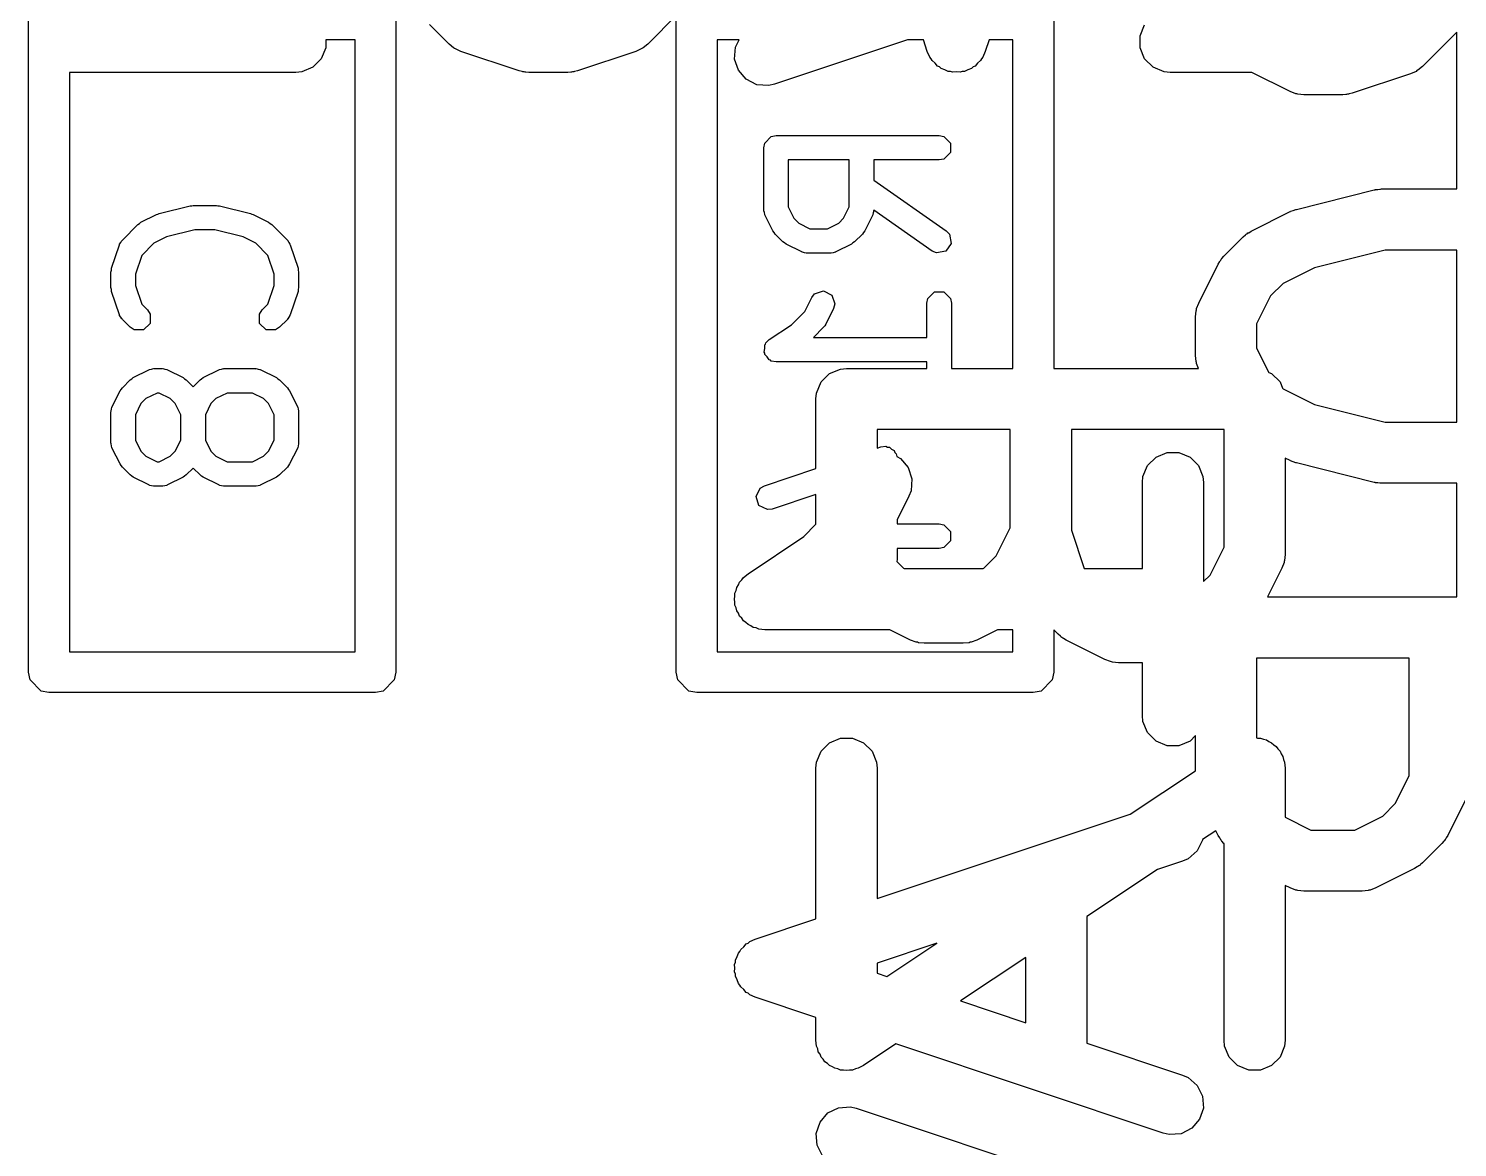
# Model space of a CAD drawing. Header units: inches. Extents: x 4.98 to 6.65, y -4.98 to -3.32.
# Drawn here: x 5.4705 to 5.6083, y -4.4597 to -4.3518 of the extents above; entities that cross this region are included whole.
import ezdxf

# ---------------------------------------------------------------- set-up
doc = ezdxf.new("R2010")
doc.units = ezdxf.units.IN
doc.header["$MEASUREMENT"] = 0
doc.layers.add('BLACK', color=250, linetype='CONTINUOUS')

msp = doc.modelspace()

# ---------------------------------------------------------------- linework, layer by layer
at = {"layer": 'BLACK', "linetype": 'CONTINUOUS'}
for p, q in [((5.47047, -4.41388), (5.47047, -4.35089)), ((5.50591, -4.35089), (5.50591, -4.41388)), ((5.53307, -4.3504), (5.53021, -4.35326)), ((5.53297, -4.41388), (5.53297, -4.35089)), ((5.56939, -4.35089), (5.56939, -4.38456)), ((5.51104, -4.35326), (5.50916, -4.35138)), ((5.57772, -4.35247), (5.57816, -4.3514)), ((5.57772, -4.35362), (5.57772, -4.35247)), ((5.60827, -4.35212), (5.60498, -4.35541)), ((5.60827, -4.36724), (5.60827, -4.35212)), ((5.49915, -4.35362), (5.49871, -4.35468)), ((5.49915, -4.35285), (5.49915, -4.35362)), ((5.50197, -4.35285), (5.49915, -4.35285)), ((5.50197, -4.41191), (5.50197, -4.35285)), ((5.51148, -4.35362), (5.51104, -4.35326)), ((5.51158, -4.35367), (5.51148, -4.35362)), ((5.51166, -4.35373), (5.51158, -4.35367)), ((5.51219, -4.35397), (5.51166, -4.35373)), ((5.52958, -4.35373), (5.52906, -4.35397)), ((5.52966, -4.35367), (5.52958, -4.35373)), ((5.52976, -4.35362), (5.52966, -4.35367)), ((5.53021, -4.35326), (5.52976, -4.35362)), ((5.53903, -4.35285), (5.53691, -4.35285)), ((5.53691, -4.35285), (5.53691, -4.41191)), ((5.5386, -4.3547), (5.53868, -4.35355)), ((5.53868, -4.35355), (5.53903, -4.35285)), ((5.55529, -4.35285), (5.54246, -4.35713)), ((5.55682, -4.35285), (5.55529, -4.35285)), ((5.55719, -4.35398), (5.55682, -4.35285)), ((5.56317, -4.35285), (5.56279, -4.35398)), ((5.56545, -4.35285), (5.56317, -4.35285)), ((5.56545, -4.38456), (5.56545, -4.35285)), ((5.57816, -4.35468), (5.57772, -4.35362)), ((5.49871, -4.35468), (5.49789, -4.3555)), ((5.51781, -4.35585), (5.51219, -4.35397)), ((5.52906, -4.35397), (5.52343, -4.35585)), ((5.53896, -4.35579), (5.5386, -4.3547)), ((5.55743, -4.35451), (5.55719, -4.35398)), ((5.55757, -4.35467), (5.55743, -4.35451)), ((5.55766, -4.35485), (5.55757, -4.35467)), ((5.55794, -4.3551), (5.55766, -4.35485)), ((5.55818, -4.35538), (5.55794, -4.3551)), ((5.56205, -4.3551), (5.5618, -4.35538)), ((5.56233, -4.35485), (5.56205, -4.3551)), ((5.56242, -4.35467), (5.56233, -4.35485)), ((5.56256, -4.35451), (5.56242, -4.35467)), ((5.56279, -4.35398), (5.56256, -4.35451)), ((5.57897, -4.3555), (5.57816, -4.35468)), ((5.49625, -4.356), (5.47441, -4.356)), ((5.47441, -4.356), (5.47441, -4.41191)), ((5.49683, -4.35594), (5.49625, -4.356)), ((5.49789, -4.3555), (5.49683, -4.35594)), ((5.5181, -4.35591), (5.51781, -4.35585)), ((5.51817, -4.35594), (5.5181, -4.35591)), ((5.51828, -4.35595), (5.51817, -4.35594)), ((5.51838, -4.35597), (5.51828, -4.35595)), ((5.51846, -4.35597), (5.51838, -4.35597)), ((5.51875, -4.356), (5.51846, -4.35597)), ((5.5225, -4.356), (5.51875, -4.356)), ((5.52279, -4.35597), (5.5225, -4.356)), ((5.52287, -4.35597), (5.52279, -4.35597)), ((5.52297, -4.35595), (5.52287, -4.35597)), ((5.52307, -4.35594), (5.52297, -4.35595)), ((5.52315, -4.35591), (5.52307, -4.35594)), ((5.52343, -4.35585), (5.52315, -4.35591)), ((5.53972, -4.35666), (5.53896, -4.35579)), ((5.54075, -4.35718), (5.53972, -4.35666)), ((5.55837, -4.35547), (5.55818, -4.35538)), ((5.55853, -4.35561), (5.55837, -4.35547)), ((5.55888, -4.35573), (5.55853, -4.35561)), ((5.55921, -4.35589), (5.55888, -4.35573)), ((5.55942, -4.35591), (5.55921, -4.35589)), ((5.55962, -4.35597), (5.55942, -4.35591)), ((5.55999, -4.35595), (5.55962, -4.35597)), ((5.56036, -4.35597), (5.55999, -4.35595)), ((5.56056, -4.35591), (5.56036, -4.35597)), ((5.56077, -4.35589), (5.56056, -4.35591)), ((5.5611, -4.35573), (5.56077, -4.35589)), ((5.56145, -4.35561), (5.5611, -4.35573)), ((5.56161, -4.35547), (5.56145, -4.35561)), ((5.5618, -4.35538), (5.56161, -4.35547)), ((5.58004, -4.35594), (5.57897, -4.3555)), ((5.58061, -4.356), (5.58004, -4.35594)), ((5.58851, -4.356), (5.58061, -4.356)), ((5.5922, -4.35784), (5.58851, -4.356)), ((5.60382, -4.35612), (5.5982, -4.358)), ((5.60435, -4.35589), (5.60382, -4.35612)), ((5.60443, -4.35582), (5.60435, -4.35589)), ((5.60453, -4.35578), (5.60443, -4.35582)), ((5.60498, -4.35541), (5.60453, -4.35578)), ((5.5419, -4.35726), (5.54075, -4.35718)), ((5.54246, -4.35713), (5.5419, -4.35726)), ((5.59274, -4.35805), (5.5922, -4.35784)), ((5.59284, -4.35805), (5.59274, -4.35805)), ((5.59294, -4.35809), (5.59284, -4.35805)), ((5.59791, -4.35806), (5.59784, -4.35809)), ((5.5982, -4.358), (5.59791, -4.35806)), ((5.59352, -4.35815), (5.59294, -4.35809)), ((5.59727, -4.35815), (5.59352, -4.35815)), ((5.59756, -4.35812), (5.59727, -4.35815)), ((5.59763, -4.35813), (5.59756, -4.35812)), ((5.59774, -4.3581), (5.59763, -4.35813)), ((5.59784, -4.35809), (5.59774, -4.3581)), ((5.5415, -4.36281), (5.54214, -4.36217)), ((5.54214, -4.36217), (5.5426, -4.36208)), ((5.5426, -4.36208), (5.55834, -4.36208)), ((5.55834, -4.36208), (5.5588, -4.36217)), ((5.5588, -4.36217), (5.55943, -4.36281)), ((5.54141, -4.36326), (5.5415, -4.36281)), ((5.54141, -4.36926), (5.54141, -4.36326)), ((5.55943, -4.36281), (5.55943, -4.36371)), ((5.54966, -4.36444), (5.54378, -4.36444)), ((5.54378, -4.36444), (5.54378, -4.36898)), ((5.54966, -4.36898), (5.54966, -4.36444)), ((5.55834, -4.36444), (5.55203, -4.36444)), ((5.55203, -4.36444), (5.55203, -4.36639)), ((5.5588, -4.36435), (5.55834, -4.36444)), ((5.55943, -4.36371), (5.5588, -4.36435)), ((5.55203, -4.36639), (5.55902, -4.37129)), ((5.5928, -4.36921), (5.6003, -4.36733)), ((5.6003, -4.36733), (5.6004, -4.36732)), ((5.6004, -4.36732), (5.60044, -4.3673)), ((5.60044, -4.3673), (5.60066, -4.36728)), ((5.60066, -4.36728), (5.60087, -4.36725)), ((5.60087, -4.36725), (5.60091, -4.36725)), ((5.60091, -4.36725), (5.60101, -4.36724)), ((5.60101, -4.36724), (5.60827, -4.36724)), ((5.48307, -4.36961), (5.48607, -4.36886)), ((5.48607, -4.36886), (5.48621, -4.36886)), ((5.48621, -4.36886), (5.48635, -4.36883)), ((5.48635, -4.36883), (5.4886, -4.36883)), ((5.4886, -4.36883), (5.48874, -4.36886)), ((5.48874, -4.36886), (5.48889, -4.36886)), ((5.48889, -4.36886), (5.49189, -4.36961)), ((5.54378, -4.36898), (5.54432, -4.37006)), ((5.54912, -4.37006), (5.54966, -4.36898)), ((5.48118, -4.37057), (5.48132, -4.37045)), ((5.48132, -4.37045), (5.48282, -4.3697)), ((5.48282, -4.3697), (5.48295, -4.36967)), ((5.48295, -4.36967), (5.48307, -4.36961)), ((5.49189, -4.36961), (5.49201, -4.36967)), ((5.49201, -4.36967), (5.49213, -4.3697)), ((5.49213, -4.3697), (5.49363, -4.37045)), ((5.49363, -4.37045), (5.49378, -4.37057)), ((5.54143, -4.36932), (5.54141, -4.36926)), ((5.54142, -4.36934), (5.54143, -4.36932)), ((5.54147, -4.36952), (5.54142, -4.36934)), ((5.5415, -4.36971), (5.54147, -4.36952)), ((5.54152, -4.36973), (5.5415, -4.36971)), ((5.54154, -4.36979), (5.54152, -4.36973)), ((5.54229, -4.37129), (5.54154, -4.36979)), ((5.54432, -4.37006), (5.54479, -4.37054)), ((5.54865, -4.37054), (5.54912, -4.37006)), ((5.5519, -4.36979), (5.55115, -4.37129)), ((5.55192, -4.36973), (5.5519, -4.36979)), ((5.55194, -4.36971), (5.55192, -4.36973)), ((5.55197, -4.36953), (5.55194, -4.36971)), ((5.55202, -4.36934), (5.55197, -4.36953)), ((5.55202, -4.36928), (5.55201, -4.36932)), ((5.55201, -4.36932), (5.55202, -4.36934)), ((5.55767, -4.37323), (5.55202, -4.36928)), ((5.58845, -4.3713), (5.5922, -4.36943)), ((5.5922, -4.36943), (5.59224, -4.36941)), ((5.59224, -4.36941), (5.59225, -4.3694)), ((5.59225, -4.3694), (5.5925, -4.36931)), ((5.5925, -4.36931), (5.59274, -4.36922)), ((5.59274, -4.36922), (5.59276, -4.36922)), ((5.59276, -4.36922), (5.5928, -4.36921)), ((5.47952, -4.37217), (5.48102, -4.37067)), ((5.48102, -4.37067), (5.48118, -4.37057)), ((5.4865, -4.37119), (5.48377, -4.37187)), ((5.48846, -4.37119), (5.4865, -4.37119)), ((5.49119, -4.37187), (5.48846, -4.37119)), ((5.49378, -4.37057), (5.49394, -4.37067)), ((5.49394, -4.37067), (5.49544, -4.37217)), ((5.54241, -4.37144), (5.54229, -4.37129)), ((5.54251, -4.37159), (5.54241, -4.37144)), ((5.54326, -4.37234), (5.54251, -4.37159)), ((5.54479, -4.37054), (5.54587, -4.37108)), ((5.54587, -4.37108), (5.54757, -4.37108)), ((5.54757, -4.37108), (5.54865, -4.37054)), ((5.55093, -4.37159), (5.55018, -4.37234)), ((5.55104, -4.37144), (5.55093, -4.37159)), ((5.55115, -4.37129), (5.55104, -4.37144)), ((5.55902, -4.37129), (5.55934, -4.37162)), ((5.55934, -4.37162), (5.5595, -4.37251)), ((5.5858, -4.37373), (5.58768, -4.37186)), ((5.58768, -4.37186), (5.5879, -4.37167)), ((5.5879, -4.37167), (5.58796, -4.37161)), ((5.58796, -4.37161), (5.58804, -4.37156)), ((5.58804, -4.37156), (5.58813, -4.37149)), ((5.58813, -4.37149), (5.5882, -4.37146)), ((5.5882, -4.37146), (5.58845, -4.3713)), ((5.47848, -4.37488), (5.47923, -4.37263)), ((5.47923, -4.37263), (5.47926, -4.37258)), ((5.47926, -4.37256), (5.47937, -4.3724)), ((5.47926, -4.37258), (5.47926, -4.37256)), ((5.47937, -4.3724), (5.47946, -4.37223)), ((5.47946, -4.37223), (5.47949, -4.37222)), ((5.47949, -4.37222), (5.47952, -4.37217)), ((5.48255, -4.37248), (5.48139, -4.37365)), ((5.48377, -4.37187), (5.48255, -4.37248)), ((5.4924, -4.37248), (5.49119, -4.37187)), ((5.49357, -4.37365), (5.4924, -4.37248)), ((5.49544, -4.37217), (5.49547, -4.37222)), ((5.49547, -4.37222), (5.49549, -4.37223)), ((5.49549, -4.37223), (5.49559, -4.3724)), ((5.49559, -4.3724), (5.49569, -4.37256)), ((5.49569, -4.37256), (5.49569, -4.37258)), ((5.49569, -4.37258), (5.49572, -4.37263)), ((5.49572, -4.37263), (5.49647, -4.37488)), ((5.54342, -4.37245), (5.54326, -4.37234)), ((5.54357, -4.37256), (5.54342, -4.37245)), ((5.54507, -4.37331), (5.54357, -4.37256)), ((5.54987, -4.37256), (5.54837, -4.37331)), ((5.55002, -4.37245), (5.54987, -4.37256)), ((5.55018, -4.37234), (5.55002, -4.37245)), ((5.55809, -4.37341), (5.55767, -4.37323)), ((5.5595, -4.37251), (5.55898, -4.37325)), ((5.60138, -4.37315), (5.59455, -4.37486)), ((5.60827, -4.37315), (5.60138, -4.37315)), ((5.60827, -4.38974), (5.60827, -4.37315)), ((5.48139, -4.37365), (5.48078, -4.37545)), ((5.49417, -4.37545), (5.49357, -4.37365)), ((5.54512, -4.37333), (5.54507, -4.37331)), ((5.54514, -4.37335), (5.54512, -4.37333)), ((5.54533, -4.37339), (5.54514, -4.37335)), ((5.54551, -4.37344), (5.54533, -4.37339)), ((5.54554, -4.37343), (5.54551, -4.37344)), ((5.5456, -4.37344), (5.54554, -4.37343)), ((5.54784, -4.37344), (5.5456, -4.37344)), ((5.5479, -4.37343), (5.54784, -4.37344)), ((5.54793, -4.37344), (5.5479, -4.37343)), ((5.54811, -4.37339), (5.54793, -4.37344)), ((5.5483, -4.37335), (5.54811, -4.37339)), ((5.54832, -4.37333), (5.5483, -4.37335)), ((5.54837, -4.37331), (5.54832, -4.37333)), ((5.55898, -4.37325), (5.55809, -4.37341)), ((5.58338, -4.37825), (5.58525, -4.3745)), ((5.58525, -4.3745), (5.58541, -4.37425)), ((5.58541, -4.37425), (5.58544, -4.37418)), ((5.58544, -4.37418), (5.5855, -4.3741)), ((5.5855, -4.3741), (5.58556, -4.37401)), ((5.58556, -4.37401), (5.58562, -4.37396)), ((5.58562, -4.37396), (5.5858, -4.37373)), ((5.47842, -4.37526), (5.47846, -4.37507)), ((5.47842, -4.37676), (5.47842, -4.37526)), ((5.47846, -4.37507), (5.47848, -4.37488)), ((5.48078, -4.37545), (5.48078, -4.37657)), ((5.49417, -4.37657), (5.49417, -4.37545)), ((5.49647, -4.37488), (5.4965, -4.37507)), ((5.4965, -4.37507), (5.49653, -4.37526)), ((5.49653, -4.37526), (5.49653, -4.37676)), ((5.59455, -4.37486), (5.59152, -4.37637)), ((5.47846, -4.37694), (5.47842, -4.37676)), ((5.47848, -4.37713), (5.47846, -4.37694)), ((5.47923, -4.37938), (5.47848, -4.37713)), ((5.48078, -4.37657), (5.48139, -4.37837)), ((5.49357, -4.37837), (5.49417, -4.37657)), ((5.49647, -4.37713), (5.49572, -4.37938)), ((5.4965, -4.37694), (5.49647, -4.37713)), ((5.49653, -4.37676), (5.4965, -4.37694)), ((5.54604, -4.37773), (5.54632, -4.37737)), ((5.54632, -4.37737), (5.54718, -4.37708)), ((5.54718, -4.37708), (5.54799, -4.37748)), ((5.55725, -4.37781), (5.55789, -4.37717)), ((5.55789, -4.37717), (5.5588, -4.37717)), ((5.5588, -4.37717), (5.55943, -4.37781)), ((5.59152, -4.37637), (5.59032, -4.37757)), ((5.48139, -4.37837), (5.48194, -4.37892)), ((5.49302, -4.37892), (5.49357, -4.37837)), ((5.54537, -4.37906), (5.54604, -4.37773)), ((5.54799, -4.37748), (5.54827, -4.37834)), ((5.54827, -4.37834), (5.54815, -4.37879)), ((5.55716, -4.37826), (5.55725, -4.37781)), ((5.55716, -4.38158), (5.55716, -4.37826)), ((5.55943, -4.37781), (5.55952, -4.37826)), ((5.55952, -4.37826), (5.55952, -4.38456)), ((5.58317, -4.37879), (5.58338, -4.37825)), ((5.59032, -4.37757), (5.58897, -4.38027)), ((5.47926, -4.37943), (5.47923, -4.37938)), ((5.47926, -4.37946), (5.47926, -4.37943)), ((5.47937, -4.37962), (5.47926, -4.37946)), ((5.47946, -4.37978), (5.47937, -4.37962)), ((5.47949, -4.37979), (5.47946, -4.37978)), ((5.47952, -4.37984), (5.47949, -4.37979)), ((5.48027, -4.38059), (5.47952, -4.37984)), ((5.48194, -4.37892), (5.48219, -4.37931)), ((5.48219, -4.37931), (5.48219, -4.38021)), ((5.49276, -4.37931), (5.49302, -4.37892)), ((5.49276, -4.38021), (5.49276, -4.37931)), ((5.49544, -4.37984), (5.49469, -4.38059)), ((5.49547, -4.37979), (5.49544, -4.37984)), ((5.49549, -4.37978), (5.49547, -4.37979)), ((5.49559, -4.37962), (5.49549, -4.37978)), ((5.49569, -4.37946), (5.49559, -4.37962)), ((5.49572, -4.37938), (5.49569, -4.37943)), ((5.49569, -4.37943), (5.49569, -4.37946)), ((5.54409, -4.38034), (5.54537, -4.37906)), ((5.54815, -4.37879), (5.5474, -4.38029)), ((5.58306, -4.37957), (5.58312, -4.37899)), ((5.58306, -4.38332), (5.58306, -4.37957)), ((5.58312, -4.37899), (5.58316, -4.3789)), ((5.58316, -4.3789), (5.58317, -4.37879)), ((5.48065, -4.38085), (5.48027, -4.38059)), ((5.48156, -4.38085), (5.48065, -4.38085)), ((5.48219, -4.38021), (5.48156, -4.38085)), ((5.4934, -4.38085), (5.49276, -4.38021)), ((5.4943, -4.38085), (5.4934, -4.38085)), ((5.49469, -4.38059), (5.4943, -4.38085)), ((5.54194, -4.38177), (5.54409, -4.38034)), ((5.54718, -4.38059), (5.5462, -4.38158)), ((5.54729, -4.38044), (5.54718, -4.38059)), ((5.5474, -4.38029), (5.54729, -4.38044)), ((5.58897, -4.38027), (5.58897, -4.38262)), ((5.54144, -4.38299), (5.5415, -4.38265)), ((5.5415, -4.3823), (5.54159, -4.38222)), ((5.5415, -4.38265), (5.5415, -4.3823)), ((5.54159, -4.38222), (5.54161, -4.3821)), ((5.54161, -4.3821), (5.54194, -4.38177)), ((5.5462, -4.38158), (5.55716, -4.38158)), ((5.58897, -4.38262), (5.59013, -4.38494)), ((5.5415, -4.38309), (5.54144, -4.38299)), ((5.5415, -4.38321), (5.5415, -4.38309)), ((5.54175, -4.38345), (5.5415, -4.38321)), ((5.54194, -4.38374), (5.54175, -4.38345)), ((5.54206, -4.38376), (5.54194, -4.38374)), ((5.54214, -4.38385), (5.54206, -4.38376)), ((5.5426, -4.38394), (5.54214, -4.38385)), ((5.55716, -4.38394), (5.5426, -4.38394)), ((5.55716, -4.38456), (5.55716, -4.38394)), ((5.58312, -4.3839), (5.58306, -4.38332)), ((5.58316, -4.38399), (5.58312, -4.3839)), ((5.58317, -4.3841), (5.58316, -4.38399)), ((5.58335, -4.38456), (5.58317, -4.3841)), ((5.48027, -4.38567), (5.48043, -4.38557)), ((5.48043, -4.38557), (5.48058, -4.38545)), ((5.48058, -4.38545), (5.48207, -4.3847)), ((5.48207, -4.3847), (5.48213, -4.38468)), ((5.48213, -4.38468), (5.48215, -4.38467)), ((5.48215, -4.38467), (5.48234, -4.38463)), ((5.48234, -4.38463), (5.48252, -4.38458)), ((5.48252, -4.38458), (5.48255, -4.38459)), ((5.48255, -4.38459), (5.4826, -4.38458)), ((5.4826, -4.38458), (5.48335, -4.38458)), ((5.48335, -4.38458), (5.48341, -4.38459)), ((5.48341, -4.38459), (5.48344, -4.38458)), ((5.48344, -4.38458), (5.48362, -4.38463)), ((5.48362, -4.38463), (5.4838, -4.38467)), ((5.4838, -4.38467), (5.48382, -4.38468)), ((5.48382, -4.38468), (5.48388, -4.3847)), ((5.48388, -4.3847), (5.48538, -4.38545)), ((5.48538, -4.38545), (5.48553, -4.38557)), ((5.48553, -4.38557), (5.48569, -4.38567)), ((5.48702, -4.38567), (5.48717, -4.38557)), ((5.48717, -4.38557), (5.48732, -4.38545)), ((5.48732, -4.38545), (5.48882, -4.3847)), ((5.48882, -4.3847), (5.48888, -4.38468)), ((5.48888, -4.38468), (5.4889, -4.38467)), ((5.4889, -4.38467), (5.48909, -4.38463)), ((5.48909, -4.38463), (5.48927, -4.38458)), ((5.48927, -4.38458), (5.48929, -4.38459)), ((5.48929, -4.38459), (5.48935, -4.38458)), ((5.48935, -4.38458), (5.49235, -4.38458)), ((5.49235, -4.38458), (5.49241, -4.38459)), ((5.49241, -4.38459), (5.49244, -4.38458)), ((5.49244, -4.38458), (5.49262, -4.38463)), ((5.49262, -4.38463), (5.4928, -4.38467)), ((5.4928, -4.38467), (5.49282, -4.38468)), ((5.49282, -4.38468), (5.49288, -4.3847)), ((5.49288, -4.3847), (5.49438, -4.38545)), ((5.49438, -4.38545), (5.49453, -4.38557)), ((5.49453, -4.38557), (5.49469, -4.38567)), ((5.54695, -4.38587), (5.54776, -4.38506)), ((5.54776, -4.38506), (5.54883, -4.38462)), ((5.54883, -4.38462), (5.5494, -4.38456)), ((5.5494, -4.38456), (5.55716, -4.38456)), ((5.55952, -4.38456), (5.56545, -4.38456)), ((5.56939, -4.38456), (5.58335, -4.38456)), ((5.59013, -4.38494), (5.59041, -4.38506)), ((5.59041, -4.38506), (5.59123, -4.38587)), ((5.47855, -4.38823), (5.4793, -4.38673)), ((5.4793, -4.38673), (5.47941, -4.38658)), ((5.47941, -4.38658), (5.47952, -4.38642)), ((5.47952, -4.38642), (5.48027, -4.38567)), ((5.48288, -4.38694), (5.4818, -4.38748)), ((5.48307, -4.38694), (5.48288, -4.38694)), ((5.48415, -4.38748), (5.48307, -4.38694)), ((5.48569, -4.38567), (5.48635, -4.38634)), ((5.48635, -4.38634), (5.48702, -4.38567)), ((5.48963, -4.38694), (5.48855, -4.38748)), ((5.49207, -4.38694), (5.48963, -4.38694)), ((5.49315, -4.38748), (5.49207, -4.38694)), ((5.49469, -4.38567), (5.49544, -4.38642)), ((5.49544, -4.38642), (5.49554, -4.38658)), ((5.49554, -4.38658), (5.49566, -4.38673)), ((5.49566, -4.38673), (5.49641, -4.38823)), ((5.54645, -4.38751), (5.54651, -4.38694)), ((5.54651, -4.38694), (5.54695, -4.38587)), ((5.59123, -4.38587), (5.59148, -4.38648)), ((5.59148, -4.38648), (5.59152, -4.38652)), ((5.59152, -4.38652), (5.59455, -4.38803)), ((5.47848, -4.38849), (5.47851, -4.3883)), ((5.47851, -4.3883), (5.47853, -4.38828)), ((5.47853, -4.38828), (5.47855, -4.38823)), ((5.48132, -4.38796), (5.48078, -4.38903)), ((5.4818, -4.38748), (5.48132, -4.38796)), ((5.48463, -4.38796), (5.48415, -4.38748)), ((5.48517, -4.38903), (5.48463, -4.38796)), ((5.48807, -4.38796), (5.48753, -4.38903)), ((5.48855, -4.38748), (5.48807, -4.38796)), ((5.49363, -4.38796), (5.49315, -4.38748)), ((5.49417, -4.38903), (5.49363, -4.38796)), ((5.49641, -4.38823), (5.49642, -4.38828)), ((5.49642, -4.38828), (5.49644, -4.3883)), ((5.49644, -4.3883), (5.49648, -4.38849)), ((5.54645, -4.39423), (5.54645, -4.38751)), ((5.59455, -4.38803), (5.60138, -4.38974)), ((5.47842, -4.38876), (5.47843, -4.3887)), ((5.47842, -4.39176), (5.47842, -4.38876)), ((5.47843, -4.38867), (5.47848, -4.38849)), ((5.47843, -4.3887), (5.47843, -4.38867)), ((5.48078, -4.38903), (5.48078, -4.39148)), ((5.48517, -4.39148), (5.48517, -4.38903)), ((5.48753, -4.38903), (5.48753, -4.39148)), ((5.49417, -4.39148), (5.49417, -4.38903)), ((5.49648, -4.38849), (5.49653, -4.38867)), ((5.49653, -4.38867), (5.49652, -4.3887)), ((5.49652, -4.3887), (5.49653, -4.38876)), ((5.49653, -4.38876), (5.49653, -4.39176)), ((5.60138, -4.38974), (5.60827, -4.38974)), ((5.5652, -4.39047), (5.55236, -4.39047)), ((5.55236, -4.39047), (5.55236, -4.39226)), ((5.5652, -4.39994), (5.5652, -4.39047)), ((5.58582, -4.39047), (5.5711, -4.39047)), ((5.5711, -4.39047), (5.5711, -4.40016)), ((5.58582, -4.40182), (5.58582, -4.39047)), ((5.47843, -4.39181), (5.47842, -4.39176)), ((5.47843, -4.39184), (5.47843, -4.39181)), ((5.47848, -4.39202), (5.47843, -4.39184)), ((5.47851, -4.39221), (5.47848, -4.39202)), ((5.47853, -4.39223), (5.47851, -4.39221)), ((5.47855, -4.39228), (5.47853, -4.39223)), ((5.4793, -4.39378), (5.47855, -4.39228)), ((5.48078, -4.39148), (5.48132, -4.39256)), ((5.48463, -4.39256), (5.48517, -4.39148)), ((5.48753, -4.39148), (5.48807, -4.39256)), ((5.49363, -4.39256), (5.49417, -4.39148)), ((5.49641, -4.39228), (5.49566, -4.39378)), ((5.49642, -4.39223), (5.49641, -4.39228)), ((5.49644, -4.39221), (5.49642, -4.39223)), ((5.49648, -4.39202), (5.49644, -4.39221)), ((5.49653, -4.39184), (5.49648, -4.39202)), ((5.49653, -4.39176), (5.49652, -4.39181)), ((5.49652, -4.39181), (5.49653, -4.39184)), ((5.55236, -4.39226), (5.55272, -4.39214)), ((5.55272, -4.39214), (5.55318, -4.39208)), ((5.55318, -4.39208), (5.55335, -4.39216)), ((5.55335, -4.39216), (5.55355, -4.39216)), ((5.55355, -4.39216), (5.55374, -4.39236)), ((5.55374, -4.39236), (5.55399, -4.39248)), ((5.55399, -4.39248), (5.55405, -4.39267)), ((5.47941, -4.39393), (5.4793, -4.39378)), ((5.48132, -4.39256), (5.4818, -4.39303)), ((5.4818, -4.39303), (5.48288, -4.39357)), ((5.48288, -4.39357), (5.48307, -4.39357)), ((5.48307, -4.39357), (5.48415, -4.39303)), ((5.48415, -4.39303), (5.48463, -4.39256)), ((5.48807, -4.39256), (5.48855, -4.39303)), ((5.48855, -4.39303), (5.48963, -4.39357)), ((5.48963, -4.39357), (5.49207, -4.39357)), ((5.49207, -4.39357), (5.49315, -4.39303)), ((5.49315, -4.39303), (5.49363, -4.39256)), ((5.49566, -4.39378), (5.49554, -4.39393)), ((5.55405, -4.39267), (5.55419, -4.3928)), ((5.55419, -4.3928), (5.55424, -4.39307)), ((5.55424, -4.39307), (5.55459, -4.39324)), ((5.55459, -4.39324), (5.55534, -4.39411)), ((5.57844, -4.39394), (5.57926, -4.39312)), ((5.57926, -4.39312), (5.58032, -4.39268)), ((5.58032, -4.39268), (5.58147, -4.39268)), ((5.58147, -4.39268), (5.58254, -4.39312)), ((5.58254, -4.39312), (5.58335, -4.39394)), ((5.5922, -4.39346), (5.59173, -4.39322)), ((5.59173, -4.39322), (5.59173, -4.40251)), ((5.59224, -4.39348), (5.5922, -4.39346)), ((5.59225, -4.39349), (5.59224, -4.39348)), ((5.5925, -4.39357), (5.59225, -4.39349)), ((5.59274, -4.39367), (5.5925, -4.39357)), ((5.59276, -4.39367), (5.59274, -4.39367)), ((5.5928, -4.39368), (5.59276, -4.39367)), ((5.6003, -4.39556), (5.5928, -4.39368)), ((5.47952, -4.39409), (5.47941, -4.39393)), ((5.48027, -4.39484), (5.47952, -4.39409)), ((5.48043, -4.39495), (5.48027, -4.39484)), ((5.48058, -4.39506), (5.48043, -4.39495)), ((5.48207, -4.39581), (5.48058, -4.39506)), ((5.48538, -4.39506), (5.48388, -4.39581)), ((5.48553, -4.39495), (5.48538, -4.39506)), ((5.48569, -4.39484), (5.48553, -4.39495)), ((5.48635, -4.39418), (5.48569, -4.39484)), ((5.48702, -4.39484), (5.48635, -4.39418)), ((5.48717, -4.39495), (5.48702, -4.39484)), ((5.48732, -4.39506), (5.48717, -4.39495)), ((5.48882, -4.39581), (5.48732, -4.39506)), ((5.49438, -4.39506), (5.49288, -4.39581)), ((5.49453, -4.39495), (5.49438, -4.39506)), ((5.49469, -4.39484), (5.49453, -4.39495)), ((5.49544, -4.39409), (5.49469, -4.39484)), ((5.49554, -4.39393), (5.49544, -4.39409)), ((5.54147, -4.39588), (5.54645, -4.39423)), ((5.55534, -4.39411), (5.55571, -4.39521)), ((5.55571, -4.39521), (5.55562, -4.39636)), ((5.57795, -4.39558), (5.578, -4.395)), ((5.578, -4.395), (5.57844, -4.39394)), ((5.58335, -4.39394), (5.58379, -4.395)), ((5.58379, -4.395), (5.58385, -4.39558)), ((5.48213, -4.39583), (5.48207, -4.39581)), ((5.48215, -4.39585), (5.48213, -4.39583)), ((5.48234, -4.39588), (5.48215, -4.39585)), ((5.48252, -4.39593), (5.48234, -4.39588)), ((5.48255, -4.39592), (5.48252, -4.39593)), ((5.4826, -4.39594), (5.48255, -4.39592)), ((5.48335, -4.39594), (5.4826, -4.39594)), ((5.48341, -4.39592), (5.48335, -4.39594)), ((5.48344, -4.39593), (5.48341, -4.39592)), ((5.48362, -4.39588), (5.48344, -4.39593)), ((5.4838, -4.39585), (5.48362, -4.39588)), ((5.48382, -4.39583), (5.4838, -4.39585)), ((5.48388, -4.39581), (5.48382, -4.39583)), ((5.48888, -4.39583), (5.48882, -4.39581)), ((5.4889, -4.39585), (5.48888, -4.39583)), ((5.48909, -4.39588), (5.4889, -4.39585)), ((5.48927, -4.39593), (5.48909, -4.39588)), ((5.48929, -4.39592), (5.48927, -4.39593)), ((5.48935, -4.39594), (5.48929, -4.39592)), ((5.49235, -4.39594), (5.48935, -4.39594)), ((5.49241, -4.39592), (5.49235, -4.39594)), ((5.49244, -4.39593), (5.49241, -4.39592)), ((5.49262, -4.39588), (5.49244, -4.39593)), ((5.4928, -4.39585), (5.49262, -4.39588)), ((5.49282, -4.39583), (5.4928, -4.39585)), ((5.49288, -4.39581), (5.49282, -4.39583)), ((5.54067, -4.39692), (5.54107, -4.39611)), ((5.54107, -4.39611), (5.54147, -4.39588)), ((5.55562, -4.39636), (5.55542, -4.3969)), ((5.57795, -4.40387), (5.57795, -4.39558)), ((5.58385, -4.39558), (5.58385, -4.40513)), ((5.6004, -4.39557), (5.6003, -4.39556)), ((5.60044, -4.39559), (5.6004, -4.39557)), ((5.60066, -4.39561), (5.60044, -4.39559)), ((5.60087, -4.39564), (5.60066, -4.39561)), ((5.60091, -4.39564), (5.60087, -4.39564)), ((5.60101, -4.39565), (5.60091, -4.39564)), ((5.60827, -4.39565), (5.60101, -4.39565)), ((5.60827, -4.40661), (5.60827, -4.39565)), ((5.54095, -4.39778), (5.54067, -4.39692)), ((5.54176, -4.39818), (5.54095, -4.39778)), ((5.54645, -4.39672), (5.54222, -4.39813)), ((5.54645, -4.3996), (5.54645, -4.39672)), ((5.55542, -4.3969), (5.55428, -4.39918)), ((5.54222, -4.39813), (5.54176, -4.39818)), ((5.55428, -4.39918), (5.55428, -4.39957)), ((5.53989, -4.40437), (5.54527, -4.40078)), ((5.54527, -4.40078), (5.54645, -4.3996)), ((5.55428, -4.39957), (5.55834, -4.39957)), ((5.55834, -4.39957), (5.5588, -4.39966)), ((5.5588, -4.39966), (5.55943, -4.4003)), ((5.55943, -4.4003), (5.55943, -4.40121)), ((5.56385, -4.40264), (5.5652, -4.39994)), ((5.5711, -4.40016), (5.57234, -4.40387)), ((5.55834, -4.40194), (5.55428, -4.40194)), ((5.55428, -4.40194), (5.55428, -4.403)), ((5.5588, -4.40185), (5.55834, -4.40194)), ((5.55943, -4.40121), (5.5588, -4.40185)), ((5.58447, -4.40451), (5.58582, -4.40182)), ((5.55428, -4.403), (5.55424, -4.40318)), ((5.55424, -4.40318), (5.5549, -4.40383)), ((5.56265, -4.40383), (5.56385, -4.40264)), ((5.59162, -4.40329), (5.59141, -4.40383)), ((5.59163, -4.40319), (5.59162, -4.40329)), ((5.59167, -4.40309), (5.59163, -4.40319)), ((5.59173, -4.40251), (5.59167, -4.40309)), ((5.53928, -4.40498), (5.53944, -4.40473)), ((5.53944, -4.40473), (5.53989, -4.40437)), ((5.53989, -4.40437), (5.53989, -4.40437)), ((5.53989, -4.40437), (5.53989, -4.40437)), ((5.53989, -4.40437), (5.53989, -4.40437)), ((5.5549, -4.40383), (5.55497, -4.40387)), ((5.55497, -4.40387), (5.56258, -4.40387)), ((5.56258, -4.40387), (5.56265, -4.40383)), ((5.57234, -4.40387), (5.57795, -4.40387)), ((5.58385, -4.40513), (5.58447, -4.40451)), ((5.59141, -4.40383), (5.59002, -4.40661)), ((5.53863, -4.40625), (5.53874, -4.40598)), ((5.53863, -4.40654), (5.53863, -4.40625)), ((5.53874, -4.40598), (5.5388, -4.40569)), ((5.5388, -4.40569), (5.53896, -4.40545)), ((5.53896, -4.40545), (5.53907, -4.40518)), ((5.53907, -4.40518), (5.53928, -4.40498)), ((5.53858, -4.40682), (5.53863, -4.40654)), ((5.53863, -4.40711), (5.53858, -4.40682)), ((5.53863, -4.4074), (5.53863, -4.40711)), ((5.53874, -4.40767), (5.53863, -4.4074)), ((5.5388, -4.40795), (5.53874, -4.40767)), ((5.59002, -4.40661), (5.60827, -4.40661)), ((5.53896, -4.40819), (5.5388, -4.40795)), ((5.53907, -4.40846), (5.53896, -4.40819)), ((5.53928, -4.40867), (5.53907, -4.40846)), ((5.53944, -4.40891), (5.53928, -4.40867)), ((5.53968, -4.40907), (5.53944, -4.40891)), ((5.53989, -4.40928), (5.53968, -4.40907)), ((5.54016, -4.40939), (5.53989, -4.40928)), ((5.5404, -4.40955), (5.54016, -4.40939)), ((5.54068, -4.40961), (5.5404, -4.40955)), ((5.54095, -4.40972), (5.54068, -4.40961)), ((5.54152, -4.40978), (5.54095, -4.40972)), ((5.54153, -4.40978), (5.54152, -4.40978)), ((5.55358, -4.40978), (5.54153, -4.40978)), ((5.54153, -4.40978), (5.54153, -4.40978)), ((5.54153, -4.40978), (5.54153, -4.40978)), ((5.55558, -4.41078), (5.55358, -4.40978)), ((5.56397, -4.40978), (5.56197, -4.41078)), ((5.56545, -4.40978), (5.56397, -4.40978)), ((5.56545, -4.41191), (5.56545, -4.40978)), ((5.56981, -4.41022), (5.56939, -4.4098)), ((5.56939, -4.4098), (5.56939, -4.41388)), ((5.57004, -4.41041), (5.56981, -4.41022)), ((5.57009, -4.41047), (5.57004, -4.41041)), ((5.55612, -4.41098), (5.55558, -4.41078)), ((5.55623, -4.41099), (5.55612, -4.41098)), ((5.55633, -4.41103), (5.55623, -4.41099)), ((5.5569, -4.41109), (5.55633, -4.41103)), ((5.56065, -4.41109), (5.5569, -4.41109)), ((5.56123, -4.41103), (5.56065, -4.41109)), ((5.56132, -4.41099), (5.56123, -4.41103)), ((5.56143, -4.41098), (5.56132, -4.41099)), ((5.56197, -4.41078), (5.56143, -4.41098)), ((5.57018, -4.41053), (5.57009, -4.41047)), ((5.57026, -4.41059), (5.57018, -4.41053)), ((5.57033, -4.41062), (5.57026, -4.41059)), ((5.57058, -4.41078), (5.57033, -4.41062)), ((5.57433, -4.41265), (5.57058, -4.41078)), ((5.47441, -4.41191), (5.50197, -4.41191)), ((5.53691, -4.41191), (5.56545, -4.41191)), ((5.57487, -4.41286), (5.57433, -4.41265)), ((5.57497, -4.41287), (5.57487, -4.41286)), ((5.57507, -4.41291), (5.57497, -4.41287)), ((5.57565, -4.41296), (5.57507, -4.41291)), ((5.57795, -4.41296), (5.57565, -4.41296)), ((5.57795, -4.41807), (5.57795, -4.41296)), ((5.60369, -4.41252), (5.58897, -4.41252)), ((5.58897, -4.41252), (5.58897, -4.42022)), ((5.60369, -4.42387), (5.60369, -4.41252)), ((5.47062, -4.41463), (5.47047, -4.41388)), ((5.50591, -4.41388), (5.50576, -4.41463)), ((5.53312, -4.41463), (5.53297, -4.41388)), ((5.56939, -4.41388), (5.56924, -4.41463)), ((5.47169, -4.4157), (5.47062, -4.41463)), ((5.47244, -4.41585), (5.47169, -4.4157)), ((5.50394, -4.41585), (5.47244, -4.41585)), ((5.50469, -4.4157), (5.50394, -4.41585)), ((5.50576, -4.41463), (5.50469, -4.4157)), ((5.53419, -4.4157), (5.53312, -4.41463)), ((5.53494, -4.41585), (5.53419, -4.4157)), ((5.56742, -4.41585), (5.53494, -4.41585)), ((5.56817, -4.4157), (5.56742, -4.41585)), ((5.56924, -4.41463), (5.56817, -4.4157)), ((5.578, -4.41865), (5.57795, -4.41807)), ((5.57844, -4.41971), (5.578, -4.41865)), ((5.57926, -4.42053), (5.57844, -4.41971)), ((5.58306, -4.42), (5.58254, -4.42053)), ((5.58306, -4.42339), (5.58306, -4.42)), ((5.54651, -4.42256), (5.54695, -4.42149)), ((5.54695, -4.42149), (5.54776, -4.42068)), ((5.54776, -4.42068), (5.54883, -4.42024)), ((5.54883, -4.42024), (5.54998, -4.42024)), ((5.54998, -4.42024), (5.55104, -4.42068)), ((5.55104, -4.42068), (5.55186, -4.42149)), ((5.55186, -4.42149), (5.5523, -4.42256)), ((5.58032, -4.42097), (5.57926, -4.42053)), ((5.58147, -4.42097), (5.58032, -4.42097)), ((5.58254, -4.42053), (5.58147, -4.42097)), ((5.58897, -4.42022), (5.58906, -4.42024)), ((5.58906, -4.42024), (5.58935, -4.42024)), ((5.58935, -4.42024), (5.58962, -4.42035)), ((5.58962, -4.42035), (5.58991, -4.42041)), ((5.58991, -4.42041), (5.59015, -4.42057)), ((5.59015, -4.42057), (5.59041, -4.42068)), ((5.59041, -4.42068), (5.59062, -4.42089)), ((5.59062, -4.42089), (5.59086, -4.42105)), ((5.59086, -4.42105), (5.59102, -4.42129)), ((5.59102, -4.42129), (5.59123, -4.42149)), ((5.59123, -4.42149), (5.59134, -4.42176)), ((5.54645, -4.42313), (5.54651, -4.42256)), ((5.5523, -4.42256), (5.55236, -4.42313)), ((5.59134, -4.42176), (5.5915, -4.42201)), ((5.5915, -4.42201), (5.59156, -4.42229)), ((5.59156, -4.42229), (5.59167, -4.42256)), ((5.59167, -4.42256), (5.59173, -4.42313)), ((5.54645, -4.43769), (5.54645, -4.42313)), ((5.55236, -4.42313), (5.55236, -4.43572)), ((5.57678, -4.42758), (5.58306, -4.42339)), ((5.59173, -4.42313), (5.59173, -4.42787)), ((5.60234, -4.42656), (5.60369, -4.42387)), ((5.60114, -4.42776), (5.60234, -4.42656)), ((5.60928, -4.42588), (5.60741, -4.42963)), ((5.55236, -4.43572), (5.57678, -4.42758)), ((5.59173, -4.42787), (5.59421, -4.42911)), ((5.59844, -4.42911), (5.60114, -4.42776)), ((5.58502, -4.42918), (5.58375, -4.43003)), ((5.58525, -4.42963), (5.58502, -4.42918)), ((5.58541, -4.42988), (5.58525, -4.42963)), ((5.59421, -4.42911), (5.59844, -4.42911)), ((5.60741, -4.42963), (5.60725, -4.42988)), ((5.58323, -4.43113), (5.58236, -4.43189)), ((5.58375, -4.4301), (5.58323, -4.43113)), ((5.58375, -4.43003), (5.58375, -4.4301)), ((5.58544, -4.42995), (5.58541, -4.42988)), ((5.5855, -4.43004), (5.58544, -4.42995)), ((5.58556, -4.43012), (5.5855, -4.43004)), ((5.58562, -4.43018), (5.58556, -4.43012)), ((5.5858, -4.4304), (5.58562, -4.43018)), ((5.58582, -4.43042), (5.5858, -4.4304)), ((5.58582, -4.44938), (5.58582, -4.43042)), ((5.60685, -4.4304), (5.60498, -4.43228)), ((5.60704, -4.43018), (5.60685, -4.4304)), ((5.6071, -4.43012), (5.60704, -4.43018)), ((5.60715, -4.43004), (5.6071, -4.43012)), ((5.60722, -4.42995), (5.60715, -4.43004)), ((5.60725, -4.42988), (5.60722, -4.42995)), ((5.58183, -4.43212), (5.5794, -4.43293)), ((5.58236, -4.43189), (5.58183, -4.43212)), ((5.6047, -4.43252), (5.60461, -4.43258)), ((5.60475, -4.43246), (5.6047, -4.43252)), ((5.60498, -4.43228), (5.60475, -4.43246)), ((5.5794, -4.43293), (5.5726, -4.43746)), ((5.60421, -4.43283), (5.60046, -4.4347)), ((5.60446, -4.43267), (5.60421, -4.43283)), ((5.60453, -4.43264), (5.60446, -4.43267)), ((5.60461, -4.43258), (5.60453, -4.43264)), ((5.5922, -4.4347), (5.59173, -4.43447)), ((5.59173, -4.43447), (5.59173, -4.44938)), ((5.59274, -4.43491), (5.5922, -4.4347)), ((5.59284, -4.43492), (5.59274, -4.43491)), ((5.59294, -4.43496), (5.59284, -4.43492)), ((5.59352, -4.43502), (5.59294, -4.43496)), ((5.59914, -4.43502), (5.59352, -4.43502)), ((5.59972, -4.43496), (5.59914, -4.43502)), ((5.59981, -4.43492), (5.59972, -4.43496)), ((5.59992, -4.43491), (5.59981, -4.43492)), ((5.60046, -4.4347), (5.59992, -4.43491)), ((5.54059, -4.43964), (5.54645, -4.43769)), ((5.5726, -4.43746), (5.5726, -4.44969)), ((5.5391, -4.44082), (5.5392, -4.44063)), ((5.5392, -4.44063), (5.53948, -4.44039)), ((5.53948, -4.44039), (5.53972, -4.44011)), ((5.53972, -4.44011), (5.53991, -4.44002)), ((5.53991, -4.44002), (5.54007, -4.43988)), ((5.54007, -4.43988), (5.54059, -4.43964)), ((5.5581, -4.44003), (5.55236, -4.44195)), ((5.55328, -4.44325), (5.5581, -4.44003)), ((5.5386, -4.44208), (5.53867, -4.44188)), ((5.53862, -4.44244), (5.5386, -4.44208)), ((5.53867, -4.44188), (5.53868, -4.44166)), ((5.53868, -4.44166), (5.53885, -4.44133)), ((5.53885, -4.44133), (5.53896, -4.44098)), ((5.53896, -4.44098), (5.5391, -4.44082)), ((5.55236, -4.44195), (5.55236, -4.44294)), ((5.5667, -4.4414), (5.56038, -4.44561)), ((5.5667, -4.44772), (5.5667, -4.4414)), ((5.5386, -4.44281), (5.53862, -4.44244)), ((5.53867, -4.44301), (5.5386, -4.44281)), ((5.53868, -4.44322), (5.53867, -4.44301)), ((5.53885, -4.44356), (5.53868, -4.44322)), ((5.53896, -4.44391), (5.53885, -4.44356)), ((5.55236, -4.44294), (5.55328, -4.44325)), ((5.5391, -4.44407), (5.53896, -4.44391)), ((5.5392, -4.44426), (5.5391, -4.44407)), ((5.53948, -4.4445), (5.5392, -4.44426)), ((5.53972, -4.44478), (5.53948, -4.4445)), ((5.53991, -4.44487), (5.53972, -4.44478)), ((5.54007, -4.44501), (5.53991, -4.44487)), ((5.54059, -4.44525), (5.54007, -4.44501)), ((5.54645, -4.4472), (5.54059, -4.44525)), ((5.56038, -4.44561), (5.5667, -4.44772)), ((5.54645, -4.44938), (5.54645, -4.4472)), ((5.54651, -4.44996), (5.54645, -4.44938)), ((5.54662, -4.45022), (5.54651, -4.44996)), ((5.54667, -4.45051), (5.54662, -4.45022)), ((5.55415, -4.44976), (5.55104, -4.45184)), ((5.57996, -4.45837), (5.55415, -4.44976)), ((5.5726, -4.44969), (5.58183, -4.45277)), ((5.58588, -4.44996), (5.58582, -4.44938)), ((5.58632, -4.45102), (5.58588, -4.44996)), ((5.59167, -4.44996), (5.59123, -4.45102)), ((5.59173, -4.44938), (5.59167, -4.44996)), ((5.54684, -4.45075), (5.54667, -4.45051)), ((5.54695, -4.45102), (5.54684, -4.45075)), ((5.54715, -4.45123), (5.54695, -4.45102)), ((5.54731, -4.45147), (5.54715, -4.45123)), ((5.54756, -4.45163), (5.54731, -4.45147)), ((5.54776, -4.45184), (5.54756, -4.45163)), ((5.58713, -4.45184), (5.58632, -4.45102)), ((5.59123, -4.45102), (5.59041, -4.45184)), ((5.54803, -4.45195), (5.54776, -4.45184)), ((5.54827, -4.45211), (5.54803, -4.45195)), ((5.54856, -4.45217), (5.54827, -4.45211)), ((5.54883, -4.45228), (5.54856, -4.45217)), ((5.54912, -4.45228), (5.54883, -4.45228)), ((5.5494, -4.45233), (5.54912, -4.45228)), ((5.54969, -4.45228), (5.5494, -4.45233)), ((5.54998, -4.45228), (5.54969, -4.45228)), ((5.55025, -4.45217), (5.54998, -4.45228)), ((5.55053, -4.45211), (5.55025, -4.45217)), ((5.55104, -4.45184), (5.55053, -4.45211)), ((5.58183, -4.45277), (5.58236, -4.453)), ((5.58236, -4.453), (5.58323, -4.45376)), ((5.5882, -4.45228), (5.58713, -4.45184)), ((5.58935, -4.45228), (5.5882, -4.45228)), ((5.59041, -4.45184), (5.58935, -4.45228)), ((5.58323, -4.45376), (5.58375, -4.45479)), ((5.54759, -4.45642), (5.54862, -4.45591)), ((5.54862, -4.45591), (5.54977, -4.45583)), ((5.54977, -4.45583), (5.55034, -4.45595)), ((5.55034, -4.45595), (5.58971, -4.46908)), ((5.58383, -4.45594), (5.58346, -4.45703)), ((5.58375, -4.45479), (5.58383, -4.45594)), ((5.54647, -4.45839), (5.54684, -4.45729)), ((5.54684, -4.45729), (5.54759, -4.45642)), ((5.58346, -4.45703), (5.58271, -4.4579)), ((5.54655, -4.45954), (5.54647, -4.45839)), ((5.58053, -4.4585), (5.57996, -4.45837)), ((5.58168, -4.45842), (5.58053, -4.4585)), ((5.58271, -4.4579), (5.58168, -4.45842)), ((5.54707, -4.46057), (5.54655, -4.45954))]:
    msp.add_line(p, q, dxfattribs=at)

doc.saveas('drawing.dxf')
